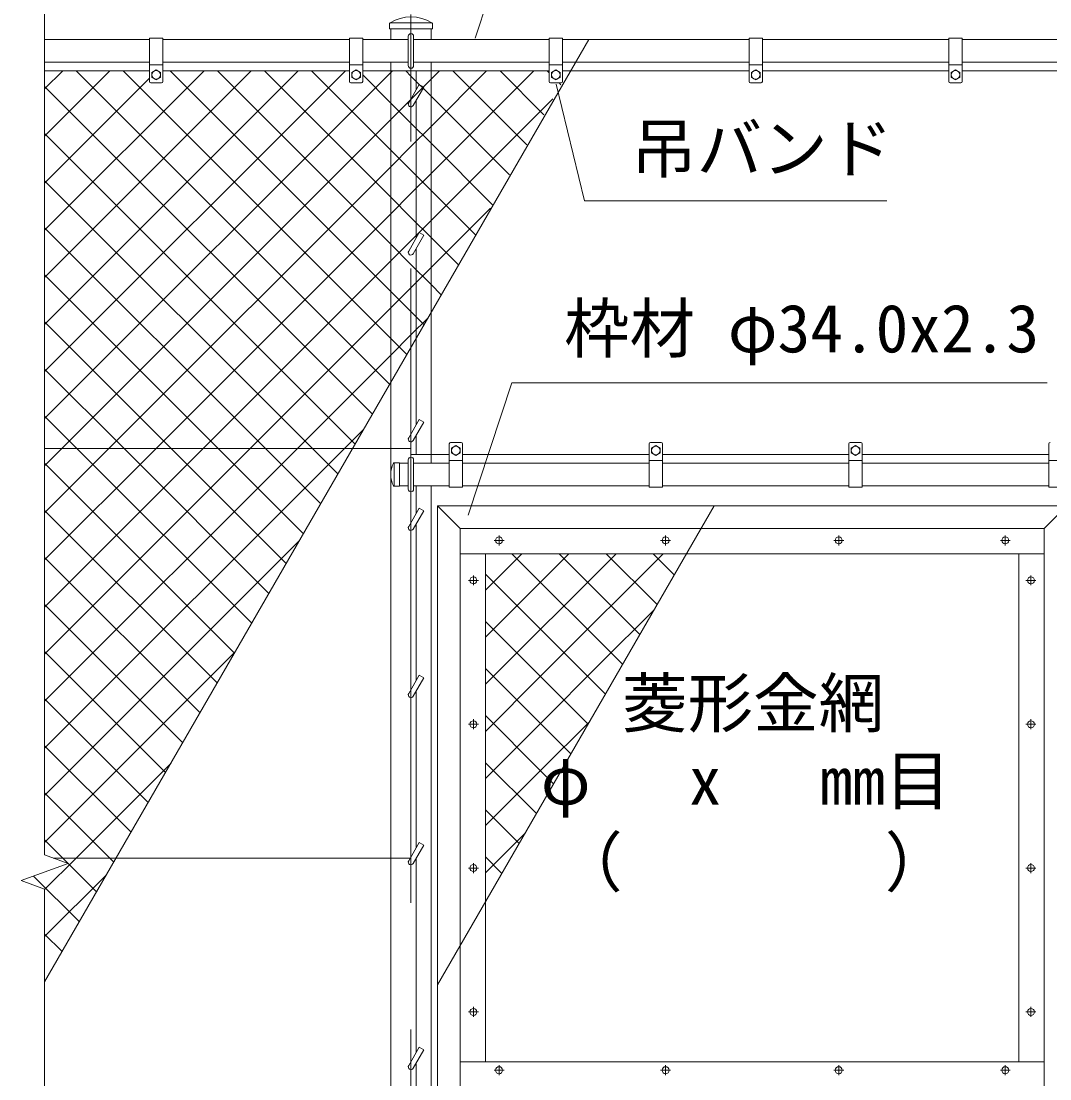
# Model space of a CAD drawing. Units: millimetres, scale not verified. Extents: x -6300 to 6300, y -4455 to 4455.
# Drawn here: x -3657 to -2113, y -110 to 1479 of the extents above; entities that cross this region are included whole.
import ezdxf
from ezdxf.enums import TextEntityAlignment as Align

# ---------------------------------------------------------------- set-up
doc = ezdxf.new("R2010")
doc.units = ezdxf.units.MM
doc.header["$LTSCALE"] = 30
doc.linetypes.add('USER1', pattern=[50.8, 31.75, -6.35, 6.35, -6.35])
for name, color, linetype, lineweight in [('0-0_D-STR1', 1, 'Continuous', 18), ('0-1_D-STR3', 3, 'Continuous', 13), ('0-2_D-BMK', 2, 'USER1', 13), ('0-5_D-DCR-HCH', 7, 'Continuous', 9), ('0-6_D-STR-DIM', 7, 'Continuous', 9), ('0-8_D-STR-TXT', 7, 'Continuous', 9), ('0-A_Defpoints', 8, 'Continuous', 18), ('0-B_D-STR2', 7, 'Continuous', 9)]:
    doc.layers.add(name, color=color, linetype=linetype, lineweight=lineweight)
doc.styles.add('ＭＳ ゴシック', font='')
doc.styles.get('ＭＳ ゴシック').set_extended_font_data('MS Gothic')

msp = doc.modelspace()

# ---------------------------------------------------------------- linework, layer by layer
at = {"layer": '0-0_D-STR1'}
for p, q in [((-3104.25, 1475.01), (-3104.25, 1466.95)), ((-3104.25, 1466.95), (-3040.05, 1466.95)), ((-3103.91, 1475.95), (-3040.38, 1475.95)), ((-3102.4, 1450.95), (-3102.4, 1466.95)), ((-3041.9, 1466.95), (-3041.9, 1450.95)), ((-3040.05, 1475.01), (-3040.05, 1466.95)), ((-3622.15, 1450.95), (-3464.65, 1450.95)), ((-3444.65, 1450.95), (-3164.65, 1450.95)), ((-3144.65, 1450.95), (-3076.15, 1450.95)), ((-2864.65, 1450.95), (-3068.15, 1450.95)), ((-2564.65, 1450.95), (-2844.65, 1450.95)), ((-2264.65, 1450.95), (-2544.65, 1450.95)), ((-2041.15, 1450.95), (-2244.65, 1450.95)), ((-3622.15, 1416.95), (-3464.65, 1416.95)), ((-3444.65, 1416.95), (-3164.65, 1416.95)), ((-3144.65, 1416.95), (-3076.15, 1416.95)), ((-3102.4, -126.05), (-3102.4, 1416.95)), ((-2864.65, 1416.95), (-3068.15, 1416.95)), ((-3041.9, 1416.95), (-3041.9, 814.95)), ((-2564.65, 1416.95), (-2844.65, 1416.95)), ((-2264.65, 1416.95), (-2544.65, 1416.95)), ((-2041.15, 1416.95), (-2244.65, 1416.95)), ((-3097.48, 815.45), (-3089.15, 815.45)), ((-3097.15, 815.45), (-3097.15, 780.45)), ((-3089.15, 815.45), (-3089.15, 780.45)), ((-3076.15, 814.95), (-3089.15, 814.95)), ((-3014.65, 814.95), (-3068.15, 814.95)), ((-2714.65, 814.95), (-2994.65, 814.95)), ((-2414.65, 814.95), (-2694.65, 814.95)), ((-2114.65, 814.95), (-2394.65, 814.95)), ((-3097.48, 780.45), (-3089.15, 780.45)), ((-3076.15, 780.95), (-3089.15, 780.95)), ((-3014.65, 780.95), (-3068.15, 780.95)), ((-3041.9, 780.95), (-3041.9, -126.05)), ((-2714.65, 780.95), (-2994.65, 780.95)), ((-2414.65, 780.95), (-2694.65, 780.95)), ((-2114.65, 780.95), (-2394.65, 780.95)), ((-3032.4, 750.95), (-3032.4, -126.05)), ((-2087.4, 750.95), (-3032.4, 750.95)), ((-3032.4, 750.95), (-2998.4, 716.95)), ((-2087.4, 750.95), (-2121.4, 716.95)), ((-2998.4, 716.95), (-2998.4, -126.05)), ((-2121.4, 716.95), (-2998.4, 716.95)), ((-2121.4, -985.05), (-2121.4, 716.95)), ((-2121.4, 678.95), (-2998.4, 678.95)), ((-2960.4, 678.95), (-2960.4, -84.05)), ((-2159.4, -84.05), (-2159.4, 678.95)), ((-2998.4, -84.05), (-2121.4, -84.05))]:
    msp.add_line(p, q, dxfattribs=at)
for centre, radius, start, end in [((-3072.15, 1423.78), 61.17, 59.14927, 120.85073), ((-3102.75, 1475.01), 1.5, 120.85073, 180), ((-3041.55, 1475.01), 1.5, 0, 59.14927), ((-3066.92, 797.95), 35.72, 151.52136, 208.47864), ((-3097.48, 814.45), 1, 90, 147.70173), ((-3097.48, 781.45), 1, 212.29827, 270)]:
    msp.add_arc(centre, radius, start, end, dxfattribs=at)
at = {"layer": '0-1_D-STR3'}
for p, q in [((-3464.65, 1452.95), (-3464.65, 1387.95)), ((-3464.65, 1452.95), (-3444.65, 1452.95)), ((-3444.65, 1452.95), (-3444.65, 1387.95)), ((-3164.65, 1452.95), (-3164.65, 1387.95)), ((-3164.65, 1452.95), (-3144.65, 1452.95)), ((-3144.65, 1452.95), (-3144.65, 1387.95)), ((-3076.15, 1411.95), (-3076.15, 1455.95)), ((-3068.15, 1411.95), (-3068.15, 1455.95)), ((-2864.65, 1452.95), (-2864.65, 1387.95)), ((-2844.65, 1452.95), (-2864.65, 1452.95)), ((-2844.65, 1452.95), (-2844.65, 1387.95)), ((-2564.65, 1452.95), (-2564.65, 1387.95)), ((-2544.65, 1452.95), (-2564.65, 1452.95)), ((-2544.65, 1452.95), (-2544.65, 1387.95)), ((-2264.65, 1452.95), (-2264.65, 1387.95)), ((-2244.65, 1452.95), (-2264.65, 1452.95)), ((-2244.65, 1452.95), (-2244.65, 1387.95)), ((-3464.65, 1403.95), (-3622.15, 1403.95)), ((-3464.65, 1412.95), (-3444.65, 1412.95)), ((-3454.65, 1405.45), (-3461.15, 1401.69)), ((-3461.15, 1401.69), (-3461.15, 1394.21)), ((-3448.15, 1401.69), (-3454.65, 1405.45)), ((-3448.15, 1401.69), (-3448.15, 1394.21)), ((-3164.65, 1403.95), (-3444.65, 1403.95)), ((-3164.65, 1412.95), (-3144.65, 1412.95)), ((-3154.65, 1405.45), (-3161.15, 1401.69)), ((-3161.15, 1401.69), (-3161.15, 1394.21)), ((-3148.15, 1401.69), (-3154.65, 1405.45)), ((-3148.15, 1401.69), (-3148.15, 1394.21)), ((-2864.65, 1403.95), (-3144.65, 1403.95)), ((-3064.15, 1375.81), (-3064.15, 1403.95)), ((-2844.65, 1412.95), (-2864.65, 1412.95)), ((-2861.15, 1401.69), (-2854.65, 1405.45)), ((-2861.15, 1401.69), (-2861.15, 1394.21)), ((-2854.65, 1405.45), (-2848.15, 1401.69)), ((-2848.15, 1401.69), (-2848.15, 1394.21)), ((-2564.65, 1403.95), (-2844.65, 1403.95)), ((-2544.65, 1412.95), (-2564.65, 1412.95)), ((-2561.15, 1401.69), (-2554.65, 1405.45)), ((-2561.15, 1401.69), (-2561.15, 1394.21)), ((-2554.65, 1405.45), (-2548.15, 1401.69)), ((-2548.15, 1401.69), (-2548.15, 1394.21)), ((-2264.65, 1403.95), (-2544.65, 1403.95)), ((-2244.65, 1412.95), (-2264.65, 1412.95)), ((-2261.15, 1401.69), (-2254.65, 1405.45)), ((-2261.15, 1401.69), (-2261.15, 1394.21)), ((-2254.65, 1405.45), (-2248.15, 1401.69)), ((-2248.15, 1401.69), (-2248.15, 1394.21)), ((-2244.65, 1403.95), (-1964.65, 1403.95)), ((-3462.65, 1385.95), (-3446.65, 1385.95)), ((-3162.65, 1385.95), (-3146.65, 1385.95)), ((-3059.68, 1383.54), (-3075.61, 1355.95)), ((-3052.75, 1379.54), (-3059.68, 1383.54)), ((-2846.65, 1385.95), (-2862.65, 1385.95)), ((-2546.65, 1385.95), (-2562.65, 1385.95)), ((-2246.65, 1385.95), (-2262.65, 1385.95)), ((-3052.75, 1379.54), (-3068.68, 1351.95)), ((-3064.15, 1153.31), (-3064.15, 1359.81)), ((-3059.68, 1161.04), (-3075.61, 1133.45)), ((-3052.75, 1157.04), (-3059.68, 1161.04)), ((-3052.75, 1157.04), (-3068.68, 1129.45)), ((-3064.15, 872.81), (-3064.15, 1137.31)), ((-3059.68, 880.54), (-3075.61, 852.95)), ((-3052.75, 876.54), (-3068.68, 848.95)), ((-3052.75, 876.54), (-3059.68, 880.54)), ((-3064.15, 827.95), (-3064.15, 856.81)), ((-3014.65, 778.95), (-3014.65, 843.95)), ((-2996.65, 845.95), (-3012.65, 845.95)), ((-2994.65, 778.95), (-2994.65, 843.95)), ((-2714.65, 778.95), (-2714.65, 843.95)), ((-2696.65, 845.95), (-2712.65, 845.95)), ((-2694.65, 778.95), (-2694.65, 843.95)), ((-2414.65, 778.95), (-2414.65, 843.95)), ((-2396.65, 845.95), (-2412.65, 845.95)), ((-2394.65, 778.95), (-2394.65, 843.95)), ((-2114.65, 778.95), (-2114.65, 843.95)), ((-3622.15, 836.95), (-3073.3, 836.95)), ((-3014.65, 827.95), (-3072.15, 827.95)), ((-3011.15, 830.21), (-3011.15, 837.69)), ((-3011.15, 830.21), (-3004.65, 826.45)), ((-3004.65, 826.45), (-2998.15, 830.21)), ((-2998.15, 830.21), (-2998.15, 837.69)), ((-2714.65, 827.95), (-2994.65, 827.95)), ((-2711.15, 830.21), (-2711.15, 837.69)), ((-2711.15, 830.21), (-2704.65, 826.45)), ((-2704.65, 826.45), (-2698.15, 830.21)), ((-2698.15, 830.21), (-2698.15, 837.69)), ((-2414.65, 827.95), (-2694.65, 827.95)), ((-2411.15, 830.21), (-2411.15, 837.69)), ((-2411.15, 830.21), (-2404.65, 826.45)), ((-2404.65, 826.45), (-2398.15, 830.21)), ((-2398.15, 830.21), (-2398.15, 837.69)), ((-2114.65, 827.95), (-2394.65, 827.95)), ((-3076.15, 775.95), (-3076.15, 819.95)), ((-3068.15, 775.95), (-3068.15, 819.95)), ((-2994.65, 818.95), (-3014.65, 818.95)), ((-2694.65, 818.95), (-2714.65, 818.95)), ((-2394.65, 818.95), (-2414.65, 818.95)), ((-2094.65, 818.95), (-2114.65, 818.95)), ((-3064.15, 739.81), (-3064.15, 780.95)), ((-2994.65, 778.95), (-3014.65, 778.95)), ((-2694.65, 778.95), (-2714.65, 778.95)), ((-2394.65, 778.95), (-2414.65, 778.95)), ((-2094.65, 778.95), (-2114.65, 778.95)), ((-3059.68, 747.54), (-3075.61, 719.95)), ((-3052.75, 743.54), (-3059.68, 747.54)), ((-3052.75, 743.54), (-3068.68, 715.95)), ((-3064.15, 488.81), (-3064.15, 723.81)), ((-3059.68, 496.54), (-3075.61, 468.95)), ((-3052.75, 492.54), (-3068.68, 464.95)), ((-3052.75, 492.54), (-3059.68, 496.54)), ((-3064.15, 237.81), (-3064.15, 472.81)), ((-3059.68, 245.54), (-3075.61, 217.95)), ((-3052.75, 241.54), (-3068.68, 213.95)), ((-3052.75, 241.54), (-3059.68, 245.54)), ((-3609.36, 221.95), (-3073.3, 221.95)), ((-3064.15, -69.69), (-3064.15, 221.81)), ((-3059.68, -61.96), (-3075.61, -89.55)), ((-3052.75, -65.96), (-3059.68, -61.96)), ((-3052.75, -65.96), (-3068.68, -93.55)), ((-3064.15, -126.05), (-3064.15, -85.69))]:
    msp.add_line(p, q, dxfattribs=at)
for points in [[(-3448.15, 1394.21), (-3454.65, 1390.45), (-3461.15, 1394.21)], [(-3148.15, 1394.21), (-3154.65, 1390.45), (-3161.15, 1394.21)], [(-2861.15, 1394.21), (-2854.65, 1390.45), (-2848.15, 1394.21)], [(-2561.15, 1394.21), (-2554.65, 1390.45), (-2548.15, 1394.21)], [(-2261.15, 1394.21), (-2254.65, 1390.45), (-2248.15, 1394.21)], [(-3011.15, 837.69), (-3004.65, 841.45), (-2998.15, 837.69)], [(-2711.15, 837.69), (-2704.65, 841.45), (-2698.15, 837.69)], [(-2411.15, 837.69), (-2404.65, 841.45), (-2398.15, 837.69)]]:
    msp.add_lwpolyline(points, dxfattribs=at)
for centre, radius in [((-3454.65, 1397.95), 6.49), ((-3154.65, 1397.95), 6.49), ((-2854.65, 1397.95), 6.49), ((-2554.65, 1397.95), 6.49), ((-2254.65, 1397.95), 6.49), ((-3004.65, 833.95), 6.49), ((-2704.65, 833.95), 6.49), ((-2404.65, 833.95), 6.49), ((-2939.9, 698.95), 5.25), ((-2689.9, 698.95), 5.25), ((-2429.9, 698.95), 5.25), ((-2179.9, 698.95), 5.25), ((-2978.4, 638.95), 5.25), ((-2141.4, 638.95), 5.25), ((-2978.4, 422.95), 5.25), ((-2141.4, 422.95), 5.25), ((-2978.4, 206.95), 5.25), ((-2141.4, 206.95), 5.25), ((-2978.4, -9.05), 5.25), ((-2141.4, -9.05), 5.25), ((-2939.9, -96.55), 5.25), ((-2689.9, -96.55), 5.25), ((-2429.9, -96.55), 5.25), ((-2179.9, -96.55), 5.25)]:
    msp.add_circle(centre, radius, dxfattribs=at)
for centre, radius, start, end in [((-3072.15, 1455.95), 4, 0, 180), ((-3072.15, 1411.95), 4, 180, 0), ((-3462.65, 1387.95), 2, 180, 270), ((-3446.65, 1387.95), 2, 270, 0), ((-3162.65, 1387.95), 2, 180, 270), ((-3146.65, 1387.95), 2, 270, 0), ((-2862.65, 1387.95), 2, 180, 270), ((-2846.65, 1387.95), 2, 270, 0), ((-2562.65, 1387.95), 2, 180, 270), ((-2546.65, 1387.95), 2, 270, 0), ((-2262.65, 1387.95), 2, 180, 270), ((-2246.65, 1387.95), 2, 270, 0), ((-3072.15, 1353.95), 4, 150, 330), ((-3072.15, 1131.45), 4, 150, 330), ((-3072.15, 850.95), 4, 150, 330), ((-3012.65, 843.95), 2, 90, 180), ((-2996.65, 843.95), 2, 0, 90), ((-2712.65, 843.95), 2, 90, 180), ((-2696.65, 843.95), 2, 0, 90), ((-2412.65, 843.95), 2, 90, 180), ((-2396.65, 843.95), 2, 0, 90), ((-2112.65, 843.95), 2, 90, 180), ((-3072.15, 819.95), 4, 0, 180), ((-3072.15, 775.95), 4, 180, 0), ((-3072.15, 717.95), 4, 150, 330), ((-3072.15, 466.95), 4, 150, 330), ((-3072.15, 215.95), 4, 150, 330), ((-3072.15, -91.55), 4, 150, 330)]:
    msp.add_arc(centre, radius, start, end, dxfattribs=at)
at = {"layer": '0-2_D-BMK'}
for p, q in [((-3072.15, -1369.05), (-3072.15, 1490.95)), ((-2932.46, 698.95), (-2947.34, 698.95)), ((-2939.9, 706.39), (-2939.9, 691.51)), ((-2682.46, 698.95), (-2697.34, 698.95)), ((-2689.9, 706.39), (-2689.9, 691.51)), ((-2422.46, 698.95), (-2437.34, 698.95)), ((-2429.9, 706.39), (-2429.9, 691.51)), ((-2172.46, 698.95), (-2187.34, 698.95)), ((-2179.9, 706.39), (-2179.9, 691.51)), ((-2970.96, 638.95), (-2985.84, 638.95)), ((-2978.4, 646.39), (-2978.4, 631.51)), ((-2133.96, 638.95), (-2148.84, 638.95)), ((-2141.4, 646.39), (-2141.4, 631.51)), ((-2978.4, 430.39), (-2978.4, 415.51)), ((-2141.4, 430.39), (-2141.4, 415.51)), ((-2985.84, 422.95), (-2970.96, 422.95)), ((-2148.84, 422.95), (-2133.96, 422.95)), ((-2985.84, 206.95), (-2970.96, 206.95)), ((-2978.4, 214.39), (-2978.4, 199.51)), ((-2148.84, 206.95), (-2133.96, 206.95)), ((-2141.4, 214.39), (-2141.4, 199.51)), ((-2985.84, -9.05), (-2970.96, -9.05)), ((-2978.4, -1.61), (-2978.4, -16.49)), ((-2148.84, -9.05), (-2133.96, -9.05)), ((-2141.4, -1.61), (-2141.4, -16.49)), ((-2939.9, -89.11), (-2939.9, -103.99)), ((-2689.9, -89.11), (-2689.9, -103.99)), ((-2429.9, -89.11), (-2429.9, -103.99)), ((-2179.9, -89.11), (-2179.9, -103.99)), ((-2932.46, -96.55), (-2947.34, -96.55)), ((-2682.46, -96.55), (-2697.34, -96.55)), ((-2422.46, -96.55), (-2437.34, -96.55)), ((-2172.46, -96.55), (-2187.34, -96.55))]:
    msp.add_line(p, q, dxfattribs=at)
at = {"layer": '0-5_D-DCR-HCH'}
for p, q in [((-3622.15, 1376.76), (-3594.96, 1403.95)), ((-3622.15, 1306.05), (-3524.25, 1403.95)), ((-3622.15, 1164.63), (-3382.83, 1403.95)), ((-3622.15, 1093.92), (-3312.12, 1403.95)), ((-3622.15, 1023.21), (-3241.41, 1403.95)), ((-3622.15, 952.5), (-3170.69, 1403.95)), ((-3104.13, 933.19), (-3574.89, 1403.95)), ((-3102.4, 1143.59), (-3362.76, 1403.95)), ((-3102.4, 1214.3), (-3292.05, 1403.95)), ((-3102.4, 1285.01), (-3221.34, 1403.95)), ((-3041.9, 1391.33), (-3029.27, 1403.95)), ((-3041.9, 1320.62), (-2958.56, 1403.95)), ((-3041.9, 1249.91), (-2887.85, 1403.95)), ((-2898.35, 1293.1), (-3009.2, 1403.95)), ((-2872.7, 1338.16), (-2938.49, 1403.95)), ((-2864.65, 1400.81), (-2867.78, 1403.95)), ((-3622.15, 1235.34), (-3464.65, 1392.84)), ((-3072.15, 1361.08), (-3041.9, 1391.33)), ((-2847.04, 1383.21), (-2849.78, 1385.95)), ((-3130.01, 888.36), (-3622.15, 1380.5)), ((-3102.4, 1330.83), (-3072.15, 1361.08)), ((-3041.9, 1179.2), (-2859.16, 1361.94)), ((-3596.27, 836.95), (-3102.4, 1330.83)), ((-3072.15, 1290.37), (-3041.9, 1320.62)), ((-3155.9, 843.54), (-3622.15, 1309.79)), ((-3102.4, 1260.12), (-3072.15, 1290.37)), ((-3072.15, 1254.76), (-3102.4, 1285.01)), ((-3525.56, 836.95), (-3102.4, 1260.12)), ((-3041.9, 1224.51), (-3072.15, 1254.76)), ((-3220.02, 836.95), (-3622.15, 1239.08)), ((-3072.15, 1219.66), (-3041.9, 1249.91)), ((-2975.31, 1157.93), (-3041.9, 1224.51)), ((-3102.4, 1189.41), (-3072.15, 1219.66)), ((-3072.15, 1184.05), (-3102.4, 1214.3)), ((-3041.9, 1108.49), (-2952.65, 1197.73)), ((-3454.85, 836.95), (-3102.4, 1189.41)), ((-3041.9, 1153.8), (-3072.15, 1184.05)), ((-3072.15, 1148.95), (-3041.9, 1179.2)), ((-3290.73, 836.95), (-3622.15, 1168.36)), ((-3102.4, 1118.7), (-3072.15, 1148.95)), ((-3072.15, 1113.34), (-3102.4, 1143.59)), ((-3000.97, 1112.87), (-3041.9, 1153.8)), ((-3384.14, 836.95), (-3102.4, 1118.7)), ((-3041.9, 1083.09), (-3072.15, 1113.34)), ((-3361.44, 836.95), (-3622.15, 1097.65)), ((-3072.15, 1078.24), (-3041.9, 1108.49)), ((-3026.62, 1067.82), (-3041.9, 1083.09)), ((-3102.4, 1047.99), (-3072.15, 1078.24)), ((-3313.43, 836.95), (-3102.4, 1047.99)), ((-3432.15, 836.95), (-3622.15, 1026.94)), ((-3502.86, 836.95), (-3622.15, 956.23)), ((-3573.58, 836.95), (-3622.15, 885.52)), ((-3622.15, 811.08), (-3596.27, 836.95)), ((-3622.15, 740.37), (-3525.56, 836.95)), ((-3622.15, 669.66), (-3454.85, 836.95)), ((-3622.15, 598.95), (-3384.14, 836.95)), ((-3622.15, 528.24), (-3313.43, 836.95)), ((-3311.19, 574.56), (-3573.58, 836.95)), ((-3285.3, 619.39), (-3502.86, 836.95)), ((-3259.42, 664.22), (-3432.15, 836.95)), ((-3233.54, 709.05), (-3361.44, 836.95)), ((-3207.66, 753.88), (-3290.73, 836.95)), ((-3181.78, 798.71), (-3220.02, 836.95)), ((-3337.07, 529.73), (-3622.15, 814.81)), ((-3362.95, 484.91), (-3622.15, 744.1)), ((-3622.15, 316.1), (-3239.47, 698.78)), ((-3388.83, 440.08), (-3622.15, 673.39)), ((-3414.71, 395.25), (-3622.15, 602.68)), ((-3440.6, 350.42), (-3622.15, 531.97)), ((-3622.15, 245.39), (-3336.06, 531.48)), ((-3466.48, 305.59), (-3622.15, 461.26)), ((-3492.36, 260.76), (-3622.15, 390.55)), ((-3524.26, 221.95), (-3622.15, 319.84)), ((-3594.97, 221.95), (-3622.15, 249.13)), ((-3544.12, 171.1), (-3594.97, 221.95)), ((-3518.24, 215.93), (-3524.26, 221.95)), ((-3570.01, 126.28), (-3638.67, 194.94)), ((-3622.15, 103.97), (-3529.25, 196.87)), ((-3595.89, 81.45), (-3622.15, 107.7)), ((-3621.77, 36.62), (-3622.15, 36.99))]:
    msp.add_line(p, q, dxfattribs=at)
for points in [[(-3622.15, 881.79), (-3102.4, 1401.54), (-3099.98, 1403.95)], [(-3078.25, 978.02), (-3102.4, 1002.17), (-3504.18, 1403.95)], [(-3052.37, 1022.85), (-3072.15, 1042.63), (-3102.4, 1072.88), (-3433.47, 1403.95)], [(-2949.66, 1202.99), (-3041.9, 1295.22), (-3072.15, 1325.47), (-3102.4, 1355.72), (-3144.65, 1397.97)], [(-2924.01, 1248.04), (-3041.9, 1365.93), (-3072.15, 1396.18), (-3079.92, 1403.95)], [(-3622.15, 457.53), (-3242.72, 836.95), (-3102.4, 977.28), (-3072.15, 1007.53), (-3046.28, 1033.39)], [(-3622.15, 386.82), (-3172.01, 836.95), (-3142.88, 866.08)], [(-3622.15, 174.68), (-3574.88, 221.95), (-3432.65, 364.17)]]:
    msp.add_lwpolyline(points, dxfattribs=at)
at = {"layer": '0-6_D-STR-DIM'}
for p, q in [((-3622.15, 226.6), (-3622.15, 1513.95)), ((-3586.91, 213.78), (-3622.15, 226.6)), ((-3657.38, 188.13), (-3586.91, 213.78)), ((-3622.15, 175.3), (-3657.38, 188.13)), ((-3622.15, -1142.05), (-3622.15, 175.3))]:
    msp.add_line(p, q, dxfattribs=at)
at = {"layer": '0-8_D-STR-TXT'}
for points in [[(-2113.41, 1630.82), (-2917.33, 1630.82), (-2975.82, 1452.85)], [(-2357.96, 1209.08), (-2811.63, 1209.08), (-2854.17, 1384.01)], [(-2117.02, 935.38), (-2920.94, 935.38), (-2986.05, 736.65)]]:
    msp.add_lwpolyline(points, dxfattribs=at)
at = {"layer": '0-A_Defpoints'}
for p, q in [((-3622.15, 35.97), (-2805.2, 1450.95)), ((-3032.4, 31.46), (-2616.99, 750.95))]:
    msp.add_line(p, q, dxfattribs=at)
at = {"layer": '0-B_D-STR2'}
for p, q in [((-2960.4, 624.3), (-2905.75, 678.95)), ((-2960.4, 553.59), (-2835.03, 678.95)), ((-2960.4, 482.88), (-2764.32, 678.95)), ((-2728.59, 557.66), (-2849.89, 678.95)), ((-2702.71, 602.48), (-2779.18, 678.95)), ((-2676.83, 647.31), (-2708.47, 678.95)), ((-2877.15, 494.08), (-2960.4, 577.33)), ((-2877.15, 423.36), (-2960.4, 506.61)), ((-2806.24, 423.17), (-2877.15, 494.08)), ((-2877.15, 352.65), (-2960.4, 435.9)), ((-2832.12, 378.34), (-2877.15, 423.36)), ((-2883.89, 288.68), (-2960.4, 365.19)), ((-2858, 333.51), (-2877.15, 352.65)), ((-2909.77, 243.85), (-2960.4, 294.48)), ((-2960.4, 200.04), (-2900.46, 259.97)), ((-2935.65, 199.03), (-2960.4, 223.77))]:
    msp.add_line(p, q, dxfattribs=at)
for points in [[(-2960.4, 412.17), (-2877.15, 495.42), (-2859.11, 513.45), (-2693.61, 678.95)], [(-2754.48, 512.83), (-2755.1, 513.45), (-2920.6, 678.95)], [(-2780.36, 468), (-2825.81, 513.45), (-2960.4, 648.04)], [(-2960.4, 341.46), (-2877.15, 424.71), (-2788.4, 513.45), (-2707.28, 594.58)], [(-2960.4, 270.75), (-2877.15, 354), (-2803.87, 427.27)]]:
    msp.add_lwpolyline(points, dxfattribs=at)

# ---------------------------------------------------------------- texts
at = {"layer": '0-8_D-STR-TXT', "style": 'ＭＳ ゴシック'}
for s, p in [('吊バンド', (-2741.72, 1229.86)), ('枠材 φ34.0x2.3', (-2842.27, 959.58)), ('菱形金網', (-2755.32, 397.05)), ('φ\u3000 x\u3000 mm目', (-2877.15, 280.67)), ('（\u3000\u3000\u3000\u3000）', (-2852.78, 158.19))]:
    msp.add_text(s, height=72.14, dxfattribs=at).set_placement(p, align=Align.BOTTOM_LEFT)

doc.saveas('drawing.dxf')
